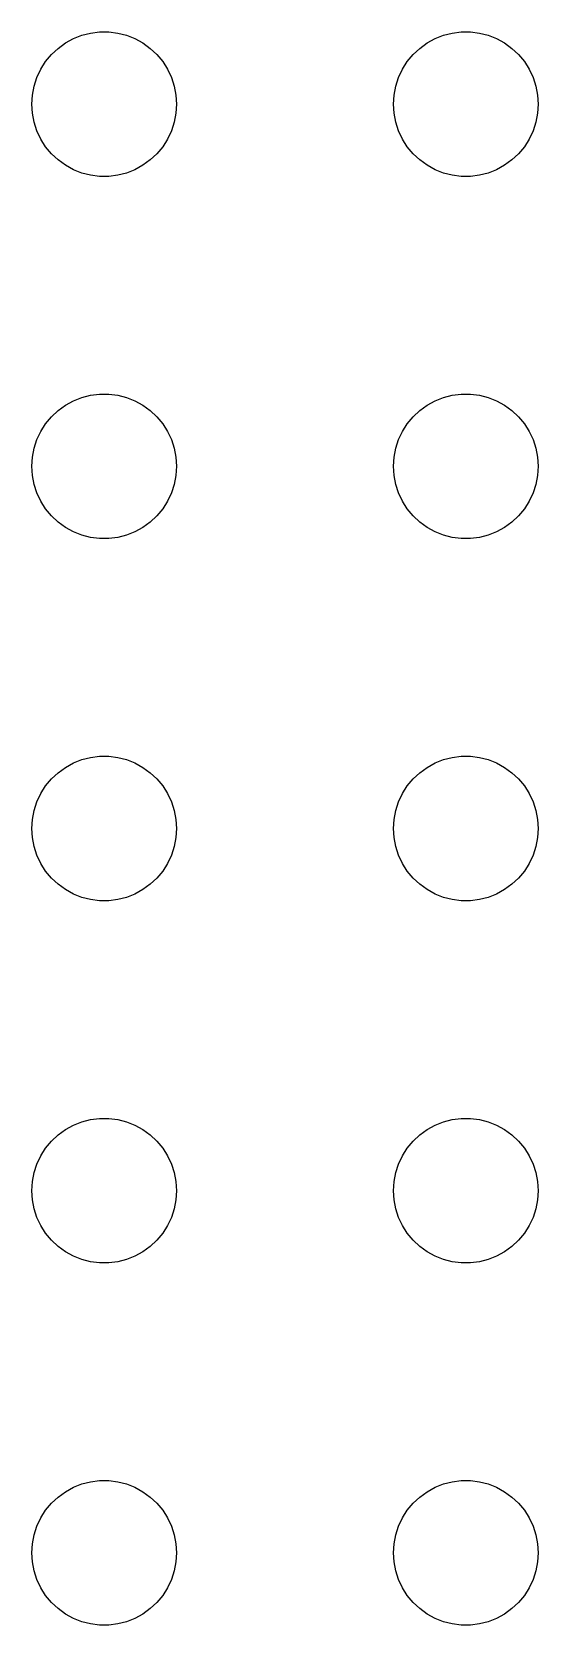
# Model space of a CAD drawing. Header units: metres. Extents: x -134 to 134, y -134 to 134.
# Drawn here: x -39 to -28.5, y 66 to 99 of the extents above; entities that cross this region are included whole.
import ezdxf

# ---------------------------------------------------------------- set-up
doc = ezdxf.new("R2010")
doc.units = ezdxf.units.M

msp = doc.modelspace()

# ---------------------------------------------------------------- linework, layer by layer
for p, q in [((-37.7811, 98.9734), (-37.5942, 98.997)), ((-37.5942, 98.997), (-37.4058, 98.997)), ((-37.4058, 98.997), (-37.2189, 98.9734)), ((-30.2811, 98.9734), (-30.0942, 98.997)), ((-30.0942, 98.997), (-29.9058, 98.997)), ((-29.9058, 98.997), (-29.7189, 98.9734)), ((-38.5934, 98.5268), (-38.4561, 98.6558)), ((-38.4561, 98.6558), (-38.3037, 98.7665)), ((-38.3037, 98.7665), (-38.1387, 98.8572)), ((-38.1387, 98.8572), (-37.9635, 98.9266)), ((-37.9635, 98.9266), (-37.7811, 98.9734)), ((-37.2189, 98.9734), (-37.0365, 98.9266)), ((-37.0365, 98.9266), (-36.8613, 98.8572)), ((-36.8613, 98.8572), (-36.6963, 98.7665)), ((-36.6963, 98.7665), (-36.5439, 98.6558)), ((-36.5439, 98.6558), (-36.4065, 98.5268)), ((-31.0934, 98.5268), (-30.9561, 98.6558)), ((-30.9561, 98.6558), (-30.8037, 98.7665)), ((-30.8037, 98.7665), (-30.6387, 98.8572)), ((-30.6387, 98.8572), (-30.4635, 98.9266)), ((-30.4635, 98.9266), (-30.2811, 98.9734)), ((-29.7189, 98.9734), (-29.5365, 98.9266)), ((-29.5365, 98.9266), (-29.3613, 98.8572)), ((-29.3613, 98.8572), (-29.1963, 98.7665)), ((-29.1963, 98.7665), (-29.0439, 98.6558)), ((-29.0439, 98.6558), (-28.9065, 98.5268)), ((-38.8145, 98.2226), (-38.7135, 98.3817)), ((-38.7135, 98.3817), (-38.5934, 98.5268)), ((-36.4065, 98.5268), (-36.2865, 98.3817)), ((-36.2865, 98.3817), (-36.1855, 98.2226)), ((-31.3145, 98.2226), (-31.2135, 98.3817)), ((-31.2135, 98.3817), (-31.0934, 98.5268)), ((-28.9065, 98.5268), (-28.7865, 98.3817)), ((-28.7865, 98.3817), (-28.6855, 98.2226)), ((-38.9529, 97.873), (-38.8947, 98.0522)), ((-38.8947, 98.0522), (-38.8145, 98.2226)), ((-36.1855, 98.2226), (-36.1053, 98.0522)), ((-36.1053, 98.0522), (-36.0471, 97.873)), ((-31.4529, 97.873), (-31.3947, 98.0522)), ((-31.3947, 98.0522), (-31.3145, 98.2226)), ((-28.6855, 98.2226), (-28.6053, 98.0522)), ((-28.6053, 98.0522), (-28.5471, 97.873)), ((-39, 97.5), (-38.9882, 97.688)), ((-38.9882, 97.688), (-38.9529, 97.873)), ((-36.0471, 97.873), (-36.0118, 97.688)), ((-36.0118, 97.688), (-36, 97.5)), ((-31.5, 97.5), (-31.4882, 97.688)), ((-31.4882, 97.688), (-31.4529, 97.873)), ((-28.5471, 97.873), (-28.5118, 97.688)), ((-28.5118, 97.688), (-28.5, 97.5)), ((-38.9882, 97.312), (-39, 97.5)), ((-36, 97.5), (-36.0118, 97.312)), ((-31.4882, 97.312), (-31.5, 97.5)), ((-28.5, 97.5), (-28.5118, 97.312)), ((-38.9529, 97.127), (-38.9882, 97.312)), ((-38.8947, 96.9478), (-38.9529, 97.127)), ((-36.0471, 97.127), (-36.1053, 96.9478)), ((-36.0118, 97.312), (-36.0471, 97.127)), ((-31.4529, 97.127), (-31.4882, 97.312)), ((-31.3947, 96.9478), (-31.4529, 97.127)), ((-28.5471, 97.127), (-28.6053, 96.9478)), ((-28.5118, 97.312), (-28.5471, 97.127)), ((-38.8145, 96.7774), (-38.8947, 96.9478)), ((-38.7135, 96.6183), (-38.8145, 96.7774)), ((-36.1855, 96.7774), (-36.2865, 96.6183)), ((-36.1053, 96.9478), (-36.1855, 96.7774)), ((-31.3145, 96.7774), (-31.3947, 96.9478)), ((-31.2135, 96.6183), (-31.3145, 96.7774)), ((-28.6855, 96.7774), (-28.7865, 96.6183)), ((-28.6053, 96.9478), (-28.6855, 96.7774)), ((-38.5934, 96.4732), (-38.7135, 96.6183)), ((-38.4561, 96.3442), (-38.5934, 96.4732)), ((-38.3037, 96.2335), (-38.4561, 96.3442)), ((-36.5439, 96.3442), (-36.6963, 96.2335)), ((-36.4065, 96.4732), (-36.5439, 96.3442)), ((-36.2865, 96.6183), (-36.4065, 96.4732)), ((-31.0934, 96.4732), (-31.2135, 96.6183)), ((-30.9561, 96.3442), (-31.0934, 96.4732)), ((-30.8037, 96.2335), (-30.9561, 96.3442)), ((-29.0439, 96.3442), (-29.1963, 96.2335)), ((-28.9065, 96.4732), (-29.0439, 96.3442)), ((-28.7865, 96.6183), (-28.9065, 96.4732)), ((-38.1387, 96.1428), (-38.3037, 96.2335)), ((-37.9635, 96.0734), (-38.1387, 96.1428)), ((-37.7811, 96.0266), (-37.9635, 96.0734)), ((-37.5942, 96.003), (-37.7811, 96.0266)), ((-37.2189, 96.0266), (-37.4058, 96.003)), ((-37.0365, 96.0734), (-37.2189, 96.0266)), ((-36.8613, 96.1428), (-37.0365, 96.0734)), ((-36.6963, 96.2335), (-36.8613, 96.1428)), ((-30.6387, 96.1428), (-30.8037, 96.2335)), ((-30.4635, 96.0734), (-30.6387, 96.1428)), ((-30.2811, 96.0266), (-30.4635, 96.0734)), ((-30.0942, 96.003), (-30.2811, 96.0266)), ((-29.7189, 96.0266), (-29.9058, 96.003)), ((-29.5365, 96.0734), (-29.7189, 96.0266)), ((-29.3613, 96.1428), (-29.5365, 96.0734)), ((-29.1963, 96.2335), (-29.3613, 96.1428)), ((-37.4058, 96.003), (-37.5942, 96.003)), ((-29.9058, 96.003), (-30.0942, 96.003)), ((-38.1387, 91.3572), (-37.9635, 91.4266)), ((-37.9635, 91.4266), (-37.7811, 91.4734)), ((-37.7811, 91.4734), (-37.5942, 91.497)), ((-37.5942, 91.497), (-37.4058, 91.497)), ((-37.4058, 91.497), (-37.2189, 91.4734)), ((-37.2189, 91.4734), (-37.0365, 91.4266)), ((-37.0365, 91.4266), (-36.8613, 91.3572)), ((-30.6387, 91.3572), (-30.4635, 91.4266)), ((-30.4635, 91.4266), (-30.2811, 91.4734)), ((-30.2811, 91.4734), (-30.0942, 91.497)), ((-30.0942, 91.497), (-29.9058, 91.497)), ((-29.9058, 91.497), (-29.7189, 91.4734)), ((-29.7189, 91.4734), (-29.5365, 91.4266)), ((-29.5365, 91.4266), (-29.3613, 91.3572)), ((-38.5934, 91.0268), (-38.4561, 91.1558)), ((-38.4561, 91.1558), (-38.3037, 91.2665)), ((-38.3037, 91.2665), (-38.1387, 91.3572)), ((-36.8613, 91.3572), (-36.6963, 91.2665)), ((-36.6963, 91.2665), (-36.5439, 91.1558)), ((-36.5439, 91.1558), (-36.4065, 91.0268)), ((-31.0934, 91.0268), (-30.9561, 91.1558)), ((-30.9561, 91.1558), (-30.8037, 91.2665)), ((-30.8037, 91.2665), (-30.6387, 91.3572)), ((-29.3613, 91.3572), (-29.1963, 91.2665)), ((-29.1963, 91.2665), (-29.0439, 91.1558)), ((-29.0439, 91.1558), (-28.9065, 91.0268)), ((-38.8145, 90.7226), (-38.7135, 90.8817)), ((-38.7135, 90.8817), (-38.5934, 91.0268)), ((-36.4065, 91.0268), (-36.2865, 90.8817)), ((-36.2865, 90.8817), (-36.1855, 90.7226)), ((-31.3145, 90.7226), (-31.2135, 90.8817)), ((-31.2135, 90.8817), (-31.0934, 91.0268)), ((-28.9065, 91.0268), (-28.7865, 90.8817)), ((-28.7865, 90.8817), (-28.6855, 90.7226)), ((-38.9529, 90.373), (-38.8947, 90.5522)), ((-38.8947, 90.5522), (-38.8145, 90.7226)), ((-36.1855, 90.7226), (-36.1053, 90.5522)), ((-36.1053, 90.5522), (-36.0471, 90.373)), ((-31.4529, 90.373), (-31.3947, 90.5522)), ((-31.3947, 90.5522), (-31.3145, 90.7226)), ((-28.6855, 90.7226), (-28.6053, 90.5522)), ((-28.6053, 90.5522), (-28.5471, 90.373)), ((-39, 90), (-38.9882, 90.188)), ((-38.9882, 90.188), (-38.9529, 90.373)), ((-36.0471, 90.373), (-36.0118, 90.188)), ((-36.0118, 90.188), (-36, 90)), ((-31.5, 90), (-31.4882, 90.188)), ((-31.4882, 90.188), (-31.4529, 90.373)), ((-28.5471, 90.373), (-28.5118, 90.188)), ((-28.5118, 90.188), (-28.5, 90)), ((-38.9882, 89.812), (-39, 90)), ((-38.9529, 89.627), (-38.9882, 89.812)), ((-36.0118, 89.812), (-36.0471, 89.627)), ((-36, 90), (-36.0118, 89.812)), ((-31.4882, 89.812), (-31.5, 90)), ((-31.4529, 89.627), (-31.4882, 89.812)), ((-28.5118, 89.812), (-28.5471, 89.627)), ((-28.5, 90), (-28.5118, 89.812)), ((-38.8947, 89.4478), (-38.9529, 89.627)), ((-38.8145, 89.2774), (-38.8947, 89.4478)), ((-36.1053, 89.4478), (-36.1855, 89.2774)), ((-36.0471, 89.627), (-36.1053, 89.4478)), ((-31.3947, 89.4478), (-31.4529, 89.627)), ((-31.3145, 89.2774), (-31.3947, 89.4478)), ((-28.6053, 89.4478), (-28.6855, 89.2774)), ((-28.5471, 89.627), (-28.6053, 89.4478)), ((-38.7135, 89.1183), (-38.8145, 89.2774)), ((-38.5934, 88.9732), (-38.7135, 89.1183)), ((-36.2865, 89.1183), (-36.4065, 88.9732)), ((-36.1855, 89.2774), (-36.2865, 89.1183)), ((-31.2135, 89.1183), (-31.3145, 89.2774)), ((-31.0934, 88.9732), (-31.2135, 89.1183)), ((-28.7865, 89.1183), (-28.9065, 88.9732)), ((-28.6855, 89.2774), (-28.7865, 89.1183)), ((-38.4561, 88.8442), (-38.5934, 88.9732)), ((-38.3037, 88.7335), (-38.4561, 88.8442)), ((-36.5439, 88.8442), (-36.6963, 88.7335)), ((-36.4065, 88.9732), (-36.5439, 88.8442)), ((-30.9561, 88.8442), (-31.0934, 88.9732)), ((-30.8037, 88.7335), (-30.9561, 88.8442)), ((-29.0439, 88.8442), (-29.1963, 88.7335)), ((-28.9065, 88.9732), (-29.0439, 88.8442)), ((-38.1387, 88.6428), (-38.3037, 88.7335)), ((-37.9635, 88.5734), (-38.1387, 88.6428)), ((-37.7811, 88.5266), (-37.9635, 88.5734)), ((-37.5942, 88.503), (-37.7811, 88.5266)), ((-37.4058, 88.503), (-37.5942, 88.503)), ((-37.2189, 88.5266), (-37.4058, 88.503)), ((-37.0365, 88.5734), (-37.2189, 88.5266)), ((-36.8613, 88.6428), (-37.0365, 88.5734)), ((-36.6963, 88.7335), (-36.8613, 88.6428)), ((-30.6387, 88.6428), (-30.8037, 88.7335)), ((-30.4635, 88.5734), (-30.6387, 88.6428)), ((-30.2811, 88.5266), (-30.4635, 88.5734)), ((-30.0942, 88.503), (-30.2811, 88.5266)), ((-29.9058, 88.503), (-30.0942, 88.503)), ((-29.7189, 88.5266), (-29.9058, 88.503)), ((-29.5365, 88.5734), (-29.7189, 88.5266)), ((-29.3613, 88.6428), (-29.5365, 88.5734)), ((-29.1963, 88.7335), (-29.3613, 88.6428)), ((-38.3037, 83.7665), (-38.1387, 83.8572)), ((-38.1387, 83.8572), (-37.9635, 83.9266)), ((-37.9635, 83.9266), (-37.7811, 83.9734)), ((-37.7811, 83.9734), (-37.5942, 83.997)), ((-37.5942, 83.997), (-37.4058, 83.997)), ((-37.4058, 83.997), (-37.2189, 83.9734)), ((-37.2189, 83.9734), (-37.0365, 83.9266)), ((-37.0365, 83.9266), (-36.8613, 83.8572)), ((-36.8613, 83.8572), (-36.6963, 83.7665)), ((-30.8037, 83.7665), (-30.6387, 83.8572)), ((-30.6387, 83.8572), (-30.4635, 83.9266)), ((-30.4635, 83.9266), (-30.2811, 83.9734)), ((-30.2811, 83.9734), (-30.0942, 83.997)), ((-30.0942, 83.997), (-29.9058, 83.997)), ((-29.9058, 83.997), (-29.7189, 83.9734)), ((-29.7189, 83.9734), (-29.5365, 83.9266)), ((-29.5365, 83.9266), (-29.3613, 83.8572)), ((-29.3613, 83.8572), (-29.1963, 83.7665)), ((-38.7135, 83.3817), (-38.5934, 83.5268)), ((-38.5934, 83.5268), (-38.4561, 83.6558)), ((-38.4561, 83.6558), (-38.3037, 83.7665)), ((-36.6963, 83.7665), (-36.5439, 83.6558)), ((-36.5439, 83.6558), (-36.4065, 83.5268)), ((-36.4065, 83.5268), (-36.2865, 83.3817)), ((-31.2135, 83.3817), (-31.0934, 83.5268)), ((-31.0934, 83.5268), (-30.9561, 83.6558)), ((-30.9561, 83.6558), (-30.8037, 83.7665)), ((-29.1963, 83.7665), (-29.0439, 83.6558)), ((-29.0439, 83.6558), (-28.9065, 83.5268)), ((-28.9065, 83.5268), (-28.7865, 83.3817)), ((-38.8947, 83.0522), (-38.8145, 83.2226)), ((-38.8145, 83.2226), (-38.7135, 83.3817)), ((-36.2865, 83.3817), (-36.1855, 83.2226)), ((-36.1855, 83.2226), (-36.1053, 83.0522)), ((-31.3947, 83.0522), (-31.3145, 83.2226)), ((-31.3145, 83.2226), (-31.2135, 83.3817)), ((-28.7865, 83.3817), (-28.6855, 83.2226)), ((-28.6855, 83.2226), (-28.6053, 83.0522)), ((-38.9882, 82.688), (-38.9529, 82.873)), ((-38.9529, 82.873), (-38.8947, 83.0522)), ((-36.1053, 83.0522), (-36.0471, 82.873)), ((-36.0471, 82.873), (-36.0118, 82.688)), ((-31.4882, 82.688), (-31.4529, 82.873)), ((-31.4529, 82.873), (-31.3947, 83.0522)), ((-28.6053, 83.0522), (-28.5471, 82.873)), ((-28.5471, 82.873), (-28.5118, 82.688)), ((-39, 82.5), (-38.9882, 82.688)), ((-38.9882, 82.312), (-39, 82.5)), ((-36.0118, 82.688), (-36, 82.5)), ((-36, 82.5), (-36.0118, 82.312)), ((-31.5, 82.5), (-31.4882, 82.688)), ((-31.4882, 82.312), (-31.5, 82.5)), ((-28.5118, 82.688), (-28.5, 82.5)), ((-28.5, 82.5), (-28.5118, 82.312)), ((-38.9529, 82.127), (-38.9882, 82.312)), ((-36.0118, 82.312), (-36.0471, 82.127)), ((-31.4529, 82.127), (-31.4882, 82.312)), ((-28.5118, 82.312), (-28.5471, 82.127)), ((-38.8947, 81.9478), (-38.9529, 82.127)), ((-38.8145, 81.7774), (-38.8947, 81.9478)), ((-36.1053, 81.9478), (-36.1855, 81.7774)), ((-36.0471, 82.127), (-36.1053, 81.9478)), ((-31.3947, 81.9478), (-31.4529, 82.127)), ((-31.3145, 81.7774), (-31.3947, 81.9478)), ((-28.6053, 81.9478), (-28.6855, 81.7774)), ((-28.5471, 82.127), (-28.6053, 81.9478)), ((-38.7135, 81.6183), (-38.8145, 81.7774)), ((-38.5934, 81.4732), (-38.7135, 81.6183)), ((-36.2865, 81.6183), (-36.4065, 81.4732)), ((-36.1855, 81.7774), (-36.2865, 81.6183)), ((-31.2135, 81.6183), (-31.3145, 81.7774)), ((-31.0934, 81.4732), (-31.2135, 81.6183)), ((-28.7865, 81.6183), (-28.9065, 81.4732)), ((-28.6855, 81.7774), (-28.7865, 81.6183)), ((-38.4561, 81.3442), (-38.5934, 81.4732)), ((-38.3037, 81.2335), (-38.4561, 81.3442)), ((-38.1387, 81.1428), (-38.3037, 81.2335)), ((-36.6963, 81.2335), (-36.8613, 81.1428)), ((-36.5439, 81.3442), (-36.6963, 81.2335)), ((-36.4065, 81.4732), (-36.5439, 81.3442)), ((-30.9561, 81.3442), (-31.0934, 81.4732)), ((-30.8037, 81.2335), (-30.9561, 81.3442)), ((-30.6387, 81.1428), (-30.8037, 81.2335)), ((-29.1963, 81.2335), (-29.3613, 81.1428)), ((-29.0439, 81.3442), (-29.1963, 81.2335)), ((-28.9065, 81.4732), (-29.0439, 81.3442)), ((-37.9635, 81.0734), (-38.1387, 81.1428)), ((-37.7811, 81.0266), (-37.9635, 81.0734)), ((-37.5942, 81.003), (-37.7811, 81.0266)), ((-37.4058, 81.003), (-37.5942, 81.003)), ((-37.2189, 81.0266), (-37.4058, 81.003)), ((-37.0365, 81.0734), (-37.2189, 81.0266)), ((-36.8613, 81.1428), (-37.0365, 81.0734)), ((-30.4635, 81.0734), (-30.6387, 81.1428)), ((-30.2811, 81.0266), (-30.4635, 81.0734)), ((-30.0942, 81.003), (-30.2811, 81.0266)), ((-29.9058, 81.003), (-30.0942, 81.003)), ((-29.7189, 81.0266), (-29.9058, 81.003)), ((-29.5365, 81.0734), (-29.7189, 81.0266)), ((-29.3613, 81.1428), (-29.5365, 81.0734)), ((-38.4561, 76.1558), (-38.3037, 76.2665)), ((-38.3037, 76.2665), (-38.1387, 76.3572)), ((-38.1387, 76.3572), (-37.9635, 76.4266)), ((-37.9635, 76.4266), (-37.7811, 76.4734)), ((-37.7811, 76.4734), (-37.5942, 76.497)), ((-37.5942, 76.497), (-37.4058, 76.497)), ((-37.4058, 76.497), (-37.2189, 76.4734)), ((-37.2189, 76.4734), (-37.0365, 76.4266)), ((-37.0365, 76.4266), (-36.8613, 76.3572)), ((-36.8613, 76.3572), (-36.6963, 76.2665)), ((-36.6963, 76.2665), (-36.5439, 76.1558)), ((-30.9561, 76.1558), (-30.8037, 76.2665)), ((-30.8037, 76.2665), (-30.6387, 76.3572)), ((-30.6387, 76.3572), (-30.4635, 76.4266)), ((-30.4635, 76.4266), (-30.2811, 76.4734)), ((-30.2811, 76.4734), (-30.0942, 76.497)), ((-30.0942, 76.497), (-29.9058, 76.497)), ((-29.9058, 76.497), (-29.7189, 76.4734)), ((-29.7189, 76.4734), (-29.5365, 76.4266)), ((-29.5365, 76.4266), (-29.3613, 76.3572)), ((-29.3613, 76.3572), (-29.1963, 76.2665)), ((-29.1963, 76.2665), (-29.0439, 76.1558)), ((-38.7135, 75.8817), (-38.5934, 76.0268)), ((-38.5934, 76.0268), (-38.4561, 76.1558)), ((-36.5439, 76.1558), (-36.4065, 76.0268)), ((-36.4065, 76.0268), (-36.2865, 75.8817)), ((-31.2135, 75.8817), (-31.0934, 76.0268)), ((-31.0934, 76.0268), (-30.9561, 76.1558)), ((-29.0439, 76.1558), (-28.9065, 76.0268)), ((-28.9065, 76.0268), (-28.7865, 75.8817)), ((-38.8947, 75.5522), (-38.8145, 75.7226)), ((-38.8145, 75.7226), (-38.7135, 75.8817)), ((-36.2865, 75.8817), (-36.1855, 75.7226)), ((-36.1855, 75.7226), (-36.1053, 75.5522)), ((-31.3947, 75.5522), (-31.3145, 75.7226)), ((-31.3145, 75.7226), (-31.2135, 75.8817)), ((-28.7865, 75.8817), (-28.6855, 75.7226)), ((-28.6855, 75.7226), (-28.6053, 75.5522)), ((-38.9882, 75.188), (-38.9529, 75.373)), ((-38.9529, 75.373), (-38.8947, 75.5522)), ((-36.1053, 75.5522), (-36.0471, 75.373)), ((-36.0471, 75.373), (-36.0118, 75.188)), ((-31.4882, 75.188), (-31.4529, 75.373)), ((-31.4529, 75.373), (-31.3947, 75.5522)), ((-28.6053, 75.5522), (-28.5471, 75.373)), ((-28.5471, 75.373), (-28.5118, 75.188)), ((-39, 75), (-38.9882, 75.188)), ((-38.9882, 74.812), (-39, 75)), ((-36.0118, 75.188), (-36, 75)), ((-36, 75), (-36.0118, 74.812)), ((-31.5, 75), (-31.4882, 75.188)), ((-31.4882, 74.812), (-31.5, 75)), ((-28.5118, 75.188), (-28.5, 75)), ((-28.5, 75), (-28.5118, 74.812)), ((-38.9529, 74.627), (-38.9882, 74.812)), ((-38.8947, 74.4478), (-38.9529, 74.627)), ((-36.0471, 74.627), (-36.1053, 74.4478)), ((-36.0118, 74.812), (-36.0471, 74.627)), ((-31.4529, 74.627), (-31.4882, 74.812)), ((-31.3947, 74.4478), (-31.4529, 74.627)), ((-28.5471, 74.627), (-28.6053, 74.4478)), ((-28.5118, 74.812), (-28.5471, 74.627)), ((-38.8145, 74.2774), (-38.8947, 74.4478)), ((-38.7135, 74.1183), (-38.8145, 74.2774)), ((-36.1855, 74.2774), (-36.2865, 74.1183)), ((-36.1053, 74.4478), (-36.1855, 74.2774)), ((-31.3145, 74.2774), (-31.3947, 74.4478)), ((-31.2135, 74.1183), (-31.3145, 74.2774)), ((-28.6855, 74.2774), (-28.7865, 74.1183)), ((-28.6053, 74.4478), (-28.6855, 74.2774)), ((-38.5934, 73.9732), (-38.7135, 74.1183)), ((-38.4561, 73.8442), (-38.5934, 73.9732)), ((-36.4065, 73.9732), (-36.5439, 73.8442)), ((-36.2865, 74.1183), (-36.4065, 73.9732)), ((-31.0934, 73.9732), (-31.2135, 74.1183)), ((-30.9561, 73.8442), (-31.0934, 73.9732)), ((-28.9065, 73.9732), (-29.0439, 73.8442)), ((-28.7865, 74.1183), (-28.9065, 73.9732)), ((-38.3037, 73.7335), (-38.4561, 73.8442)), ((-38.1387, 73.6428), (-38.3037, 73.7335)), ((-37.9635, 73.5734), (-38.1387, 73.6428)), ((-36.8613, 73.6428), (-37.0365, 73.5734)), ((-36.6963, 73.7335), (-36.8613, 73.6428)), ((-36.5439, 73.8442), (-36.6963, 73.7335)), ((-30.8037, 73.7335), (-30.9561, 73.8442)), ((-30.6387, 73.6428), (-30.8037, 73.7335)), ((-30.4635, 73.5734), (-30.6387, 73.6428)), ((-29.3613, 73.6428), (-29.5365, 73.5734)), ((-29.1963, 73.7335), (-29.3613, 73.6428)), ((-29.0439, 73.8442), (-29.1963, 73.7335)), ((-37.7811, 73.5266), (-37.9635, 73.5734)), ((-37.5942, 73.503), (-37.7811, 73.5266)), ((-37.4058, 73.503), (-37.5942, 73.503)), ((-37.2189, 73.5266), (-37.4058, 73.503)), ((-37.0365, 73.5734), (-37.2189, 73.5266)), ((-30.2811, 73.5266), (-30.4635, 73.5734)), ((-30.0942, 73.503), (-30.2811, 73.5266)), ((-29.9058, 73.503), (-30.0942, 73.503)), ((-29.7189, 73.5266), (-29.9058, 73.503)), ((-29.5365, 73.5734), (-29.7189, 73.5266)), ((-37.9635, 68.9266), (-37.7811, 68.9734)), ((-37.7811, 68.9734), (-37.5942, 68.997)), ((-37.5942, 68.997), (-37.4058, 68.997)), ((-37.4058, 68.997), (-37.2189, 68.9734)), ((-37.2189, 68.9734), (-37.0365, 68.9266)), ((-30.4635, 68.9266), (-30.2811, 68.9734)), ((-30.2811, 68.9734), (-30.0942, 68.997)), ((-30.0942, 68.997), (-29.9058, 68.997)), ((-29.9058, 68.997), (-29.7189, 68.9734)), ((-29.7189, 68.9734), (-29.5365, 68.9266)), ((-38.5934, 68.5268), (-38.4561, 68.6558)), ((-38.4561, 68.6558), (-38.3037, 68.7665)), ((-38.3037, 68.7665), (-38.1387, 68.8572)), ((-38.1387, 68.8572), (-37.9635, 68.9266)), ((-37.0365, 68.9266), (-36.8613, 68.8572)), ((-36.8613, 68.8572), (-36.6963, 68.7665)), ((-36.6963, 68.7665), (-36.5439, 68.6558)), ((-36.5439, 68.6558), (-36.4065, 68.5268)), ((-31.0934, 68.5268), (-30.9561, 68.6558)), ((-30.9561, 68.6558), (-30.8037, 68.7665)), ((-30.8037, 68.7665), (-30.6387, 68.8572)), ((-30.6387, 68.8572), (-30.4635, 68.9266)), ((-29.5365, 68.9266), (-29.3613, 68.8572)), ((-29.3613, 68.8572), (-29.1963, 68.7665)), ((-29.1963, 68.7665), (-29.0439, 68.6558)), ((-29.0439, 68.6558), (-28.9065, 68.5268)), ((-38.8145, 68.2226), (-38.7135, 68.3817)), ((-38.7135, 68.3817), (-38.5934, 68.5268)), ((-36.4065, 68.5268), (-36.2865, 68.3817)), ((-36.2865, 68.3817), (-36.1855, 68.2226)), ((-31.3145, 68.2226), (-31.2135, 68.3817)), ((-31.2135, 68.3817), (-31.0934, 68.5268)), ((-28.9065, 68.5268), (-28.7865, 68.3817)), ((-28.7865, 68.3817), (-28.6855, 68.2226)), ((-38.9529, 67.873), (-38.8947, 68.0522)), ((-38.8947, 68.0522), (-38.8145, 68.2226)), ((-36.1855, 68.2226), (-36.1053, 68.0522)), ((-36.1053, 68.0522), (-36.0471, 67.873)), ((-31.4529, 67.873), (-31.3947, 68.0522)), ((-31.3947, 68.0522), (-31.3145, 68.2226)), ((-28.6855, 68.2226), (-28.6053, 68.0522)), ((-28.6053, 68.0522), (-28.5471, 67.873)), ((-39, 67.5), (-38.9882, 67.688)), ((-38.9882, 67.688), (-38.9529, 67.873)), ((-36.0471, 67.873), (-36.0118, 67.688)), ((-36.0118, 67.688), (-36, 67.5)), ((-31.5, 67.5), (-31.4882, 67.688)), ((-31.4882, 67.688), (-31.4529, 67.873)), ((-28.5471, 67.873), (-28.5118, 67.688)), ((-28.5118, 67.688), (-28.5, 67.5)), ((-38.9882, 67.312), (-39, 67.5)), ((-38.9529, 67.127), (-38.9882, 67.312)), ((-36.0118, 67.312), (-36.0471, 67.127)), ((-36, 67.5), (-36.0118, 67.312)), ((-31.4882, 67.312), (-31.5, 67.5)), ((-31.4529, 67.127), (-31.4882, 67.312)), ((-28.5118, 67.312), (-28.5471, 67.127)), ((-28.5, 67.5), (-28.5118, 67.312)), ((-38.8947, 66.9478), (-38.9529, 67.127)), ((-36.0471, 67.127), (-36.1053, 66.9478)), ((-31.3947, 66.9478), (-31.4529, 67.127)), ((-28.5471, 67.127), (-28.6053, 66.9478)), ((-38.8145, 66.7774), (-38.8947, 66.9478)), ((-38.7135, 66.6183), (-38.8145, 66.7774)), ((-36.1855, 66.7774), (-36.2865, 66.6183)), ((-36.1053, 66.9478), (-36.1855, 66.7774)), ((-31.3145, 66.7774), (-31.3947, 66.9478)), ((-31.2135, 66.6183), (-31.3145, 66.7774)), ((-28.6855, 66.7774), (-28.7865, 66.6183)), ((-28.6053, 66.9478), (-28.6855, 66.7774)), ((-38.5934, 66.4732), (-38.7135, 66.6183)), ((-38.4561, 66.3442), (-38.5934, 66.4732)), ((-38.3037, 66.2335), (-38.4561, 66.3442)), ((-36.5439, 66.3442), (-36.6963, 66.2335)), ((-36.4065, 66.4732), (-36.5439, 66.3442)), ((-36.2865, 66.6183), (-36.4065, 66.4732)), ((-31.0934, 66.4732), (-31.2135, 66.6183)), ((-30.9561, 66.3442), (-31.0934, 66.4732)), ((-30.8037, 66.2335), (-30.9561, 66.3442)), ((-29.0439, 66.3442), (-29.1963, 66.2335)), ((-28.9065, 66.4732), (-29.0439, 66.3442)), ((-28.7865, 66.6183), (-28.9065, 66.4732)), ((-38.1387, 66.1428), (-38.3037, 66.2335)), ((-37.9635, 66.0734), (-38.1387, 66.1428)), ((-37.7811, 66.0266), (-37.9635, 66.0734)), ((-37.5942, 66.003), (-37.7811, 66.0266)), ((-37.4058, 66.003), (-37.5942, 66.003)), ((-37.2189, 66.0266), (-37.4058, 66.003)), ((-37.0365, 66.0734), (-37.2189, 66.0266)), ((-36.8613, 66.1428), (-37.0365, 66.0734)), ((-36.6963, 66.2335), (-36.8613, 66.1428)), ((-30.6387, 66.1428), (-30.8037, 66.2335)), ((-30.4635, 66.0734), (-30.6387, 66.1428)), ((-30.2811, 66.0266), (-30.4635, 66.0734)), ((-30.0942, 66.003), (-30.2811, 66.0266)), ((-29.9058, 66.003), (-30.0942, 66.003)), ((-29.7189, 66.0266), (-29.9058, 66.003)), ((-29.5365, 66.0734), (-29.7189, 66.0266)), ((-29.3613, 66.1428), (-29.5365, 66.0734)), ((-29.1963, 66.2335), (-29.3613, 66.1428))]:
    msp.add_line(p, q)

doc.saveas('drawing.dxf')
